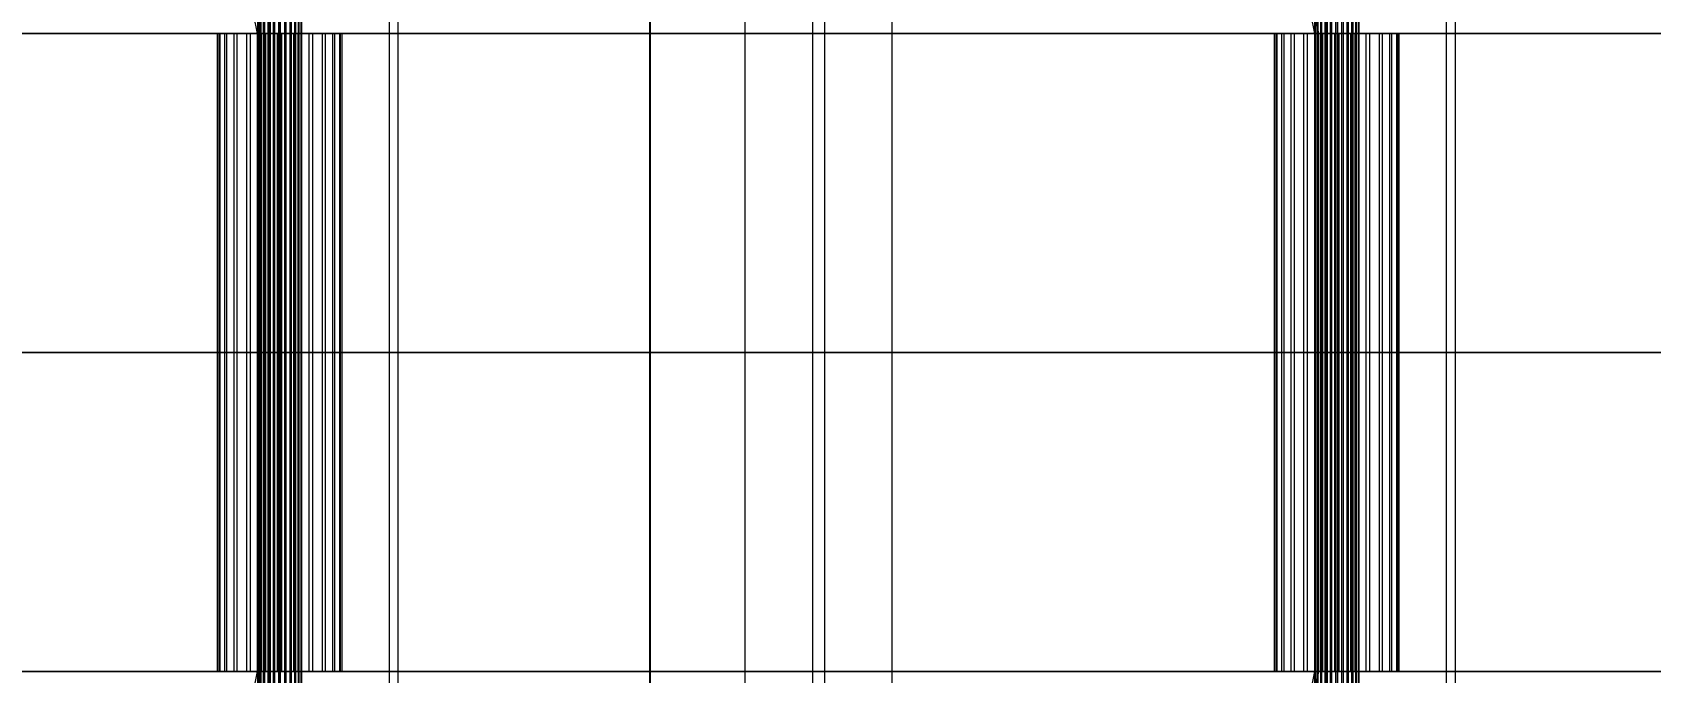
# Model space of a CAD drawing. Header units: millimetres. Extents: x -1970 to 59977, y -50268 to 6837.
# Drawn here: x 23676 to 24336, y -18130 to -17870 of the extents above; entities that cross this region are included whole.
import ezdxf

# ---------------------------------------------------------------- set-up
doc = ezdxf.new("R2010")
doc.units = ezdxf.units.MM
doc.layers.add('COTAS_O', color=1, linetype='Continuous', lineweight=0)
doc.layers.add('superior_C02', color=7, linetype='Continuous', lineweight=0)
doc.dimstyles.new('R19_100', dxfattribs={"dimtxt": 250, "dimasz": 150, "dimexe": 150, "dimexo": 80, "dimgap": 100, "dimtad": 1, "dimtih": 1, "dimtoh": 1, "dimdsep": 46, "dimcen": 0.09, "dimadec": 0, "dimazin": 0, "dimtfac": 1, "dimtdec": 4, "dimtofl": 0, "dimtmove": 0, "dimatfit": 3, "dimfxl": 1, "dimtolj": 1, "dimtzin": 0, "dimarcsym": 0})

# ---------------------------------------------------------------- blocks, each defined once
blk = doc.blocks.new('*D34')
at = {"layer": 'COTAS_O', "color": 0, "lineweight": -2, "transparency": 16777216}
for p, q in [((24548.19, -17510), (23778.19, -17510)), ((23928.19, -19330), (23928.19, -17660)), ((24548.19, -19480), (23778.19, -19480))]:
    blk.add_line(p, q, dxfattribs=at)
at = {"layer": 'COTAS_O', "color": 0, "transparency": 16777216}
for points in [[(23903.19, -17660), (23953.19, -17660), (23928.19, -17510)], [(23903.19, -19330), (23953.19, -19330), (23928.19, -19480)]]:
    blk.add_solid(points, dxfattribs=at)
at = {"layer": 'Defpoints', "color": 0, "transparency": 16777216}
for p in [(23928.19, -17510), (24628.19, -17510), (24628.19, -19480)]:
    blk.add_point(p, dxfattribs=at)

msp = doc.modelspace()

# ---------------------------------------------------------------- linework, layer by layer
at = {"layer": 'superior_C02'}
for p, q in [((23966.747, -17570), (23966.747, -18430)), ((23994.247, -17570), (23994.247, -18430)), ((23999.247, -18430), (23999.247, -17570)), ((24026.747, -18430), (24026.747, -17570)), ((23773.331, -17575), (23773.331, -18425)), ((23776.839, -18425), (23776.839, -17575)), ((23821.913, -18425), (23821.913, -17575)), ((23825.42, -17575), (23825.42, -18425)), ((24203.908, -17575), (24203.908, -18425)), ((24207.415, -18425), (24207.415, -17575)), ((24252.489, -18425), (24252.489, -17575)), ((24255.997, -17575), (24255.997, -18425)), ((23748.109, -17771.702), (23768.113, -17870)), ((23769.857, -17870), (23749.853, -17771.702)), ((24178.685, -17771.702), (24198.689, -17870)), ((24200.433, -17870), (24180.429, -17771.702)), ((23768.286, -18148), (23768.286, -17852)), ((23768.512, -18148), (23768.512, -17852)), ((23768.674, -18148), (23768.674, -17852)), ((23769.335, -18148), (23769.335, -17852)), ((23769.648, -18148), (23769.648, -17852)), ((23770.699, -18148), (23770.699, -17852)), ((23771.142, -18148), (23771.142, -17852)), ((23772.512, -18148), (23772.512, -17852)), ((23773.055, -18148), (23773.055, -17852)), ((23774.65, -18148), (23774.65, -17852)), ((23775.255, -18148), (23775.255, -17852)), ((23776.968, -18148), (23776.968, -17852)), ((23777.594, -18148), (23777.594, -17852)), ((23779.306, -18148), (23779.306, -17852)), ((23779.911, -18148), (23779.911, -17852)), ((23781.507, -18148), (23781.507, -17852)), ((23782.049, -18148), (23782.049, -17852)), ((23783.419, -18148), (23783.419, -17852)), ((23783.862, -18148), (23783.862, -17852)), ((23784.914, -18148), (23784.914, -17852)), ((23785.227, -18148), (23785.227, -17852)), ((23785.888, -17852), (23785.888, -18148)), ((23786.05, -18148), (23786.05, -17852)), ((23786.275, -18148), (23786.275, -17852)), ((24198.862, -18148), (24198.862, -17852)), ((24199.088, -18148), (24199.088, -17852)), ((24199.25, -18148), (24199.25, -17852)), ((24199.911, -18148), (24199.911, -17852)), ((24200.224, -18148), (24200.224, -17852)), ((24201.275, -18148), (24201.275, -17852)), ((24201.718, -18148), (24201.718, -17852)), ((24203.088, -18148), (24203.088, -17852)), ((24203.631, -18148), (24203.631, -17852)), ((24205.226, -18148), (24205.226, -17852)), ((24205.831, -18148), (24205.831, -17852)), ((24207.544, -18148), (24207.544, -17852)), ((24208.17, -18148), (24208.17, -17852)), ((24209.882, -18148), (24209.882, -17852)), ((24210.487, -18148), (24210.487, -17852)), ((24212.083, -18148), (24212.083, -17852)), ((24212.625, -18148), (24212.625, -17852)), ((24213.996, -18148), (24213.996, -17852)), ((24214.438, -18148), (24214.438, -17852)), ((24215.49, -18148), (24215.49, -17852)), ((24215.803, -18148), (24215.803, -17852)), ((24216.464, -17852), (24216.464, -18148)), ((24216.626, -18148), (24216.626, -17852)), ((24216.851, -18148), (24216.851, -17852)), ((23337.537, -17870), (23768.113, -17870)), ((23769.857, -17870), (23339.281, -17870)), ((23752.532, -17870), (23751.896, -17870)), ((23751.896, -17870), (23752.99, -17870)), ((23751.896, -18130), (23751.896, -17870)), ((23754.855, -17870), (23752.532, -17870)), ((23752.532, -18130), (23752.532, -17870)), ((23752.99, -17870), (23755.739, -17870)), ((23752.99, -18130), (23752.99, -17870)), ((23758.706, -17870), (23754.855, -17870)), ((23754.855, -18130), (23754.855, -17870)), ((23755.739, -17870), (23759.956, -17870)), ((23755.739, -18130), (23755.739, -17870)), ((23763.823, -17870), (23758.706, -17870)), ((23758.706, -18130), (23758.706, -17870)), ((23759.956, -17870), (23765.354, -17870)), ((23759.956, -18130), (23759.956, -17870)), ((23769.857, -17870), (23763.823, -17870)), ((23763.823, -18130), (23763.823, -17870)), ((23765.354, -17870), (23771.564, -17870)), ((23765.354, -18130), (23765.354, -17870)), ((23768.113, -17870), (23768.113, -18000)), ((23768.113, -17870), (24198.689, -17870)), ((23769.857, -18000), (23769.857, -17870)), ((24200.433, -17870), (23769.857, -17870)), ((23776.397, -17870), (23769.857, -17870)), ((23769.857, -18130), (23769.857, -17870)), ((23771.564, -17870), (23778.164, -17870)), ((23771.564, -18130), (23771.564, -17870)), ((23782.997, -17870), (23776.397, -17870)), ((23776.397, -18130), (23776.397, -17870)), ((23778.164, -17870), (23784.704, -17870)), ((23778.164, -18130), (23778.164, -17870)), ((23789.208, -17870), (23782.997, -17870)), ((23782.997, -18130), (23782.997, -17870)), ((23784.704, -17870), (23790.738, -17870)), ((23784.704, -18130), (23784.704, -17870)), ((23794.606, -17870), (23789.208, -17870)), ((23789.208, -18130), (23789.208, -17870)), ((23790.738, -17870), (23795.855, -17870)), ((23790.738, -18130), (23790.738, -17870)), ((23798.823, -17870), (23794.606, -17870)), ((23794.606, -18130), (23794.606, -17870)), ((23795.855, -17870), (23799.706, -17870)), ((23795.855, -18130), (23795.855, -17870)), ((23801.572, -17870), (23798.823, -17870)), ((23798.823, -18130), (23798.823, -17870)), ((23799.706, -17870), (23802.029, -17870)), ((23799.706, -18130), (23799.706, -17870)), ((23802.665, -17870), (23801.572, -17870)), ((23801.572, -17870), (23801.572, -18130)), ((23802.029, -17870), (23802.665, -17870)), ((23802.029, -18130), (23802.029, -17870)), ((23802.665, -18130), (23802.665, -17870)), ((24183.108, -17870), (24182.472, -17870)), ((24182.472, -17870), (24183.566, -17870)), ((24182.472, -18130), (24182.472, -17870)), ((24185.431, -17870), (24183.108, -17870)), ((24183.108, -18130), (24183.108, -17870)), ((24183.566, -17870), (24186.315, -17870)), ((24183.566, -18130), (24183.566, -17870)), ((24189.282, -17870), (24185.431, -17870)), ((24185.431, -18130), (24185.431, -17870)), ((24186.315, -17870), (24190.532, -17870)), ((24186.315, -18130), (24186.315, -17870)), ((24194.399, -17870), (24189.282, -17870)), ((24189.282, -18130), (24189.282, -17870)), ((24190.532, -17870), (24195.93, -17870)), ((24190.532, -18130), (24190.532, -17870)), ((24200.433, -17870), (24194.399, -17870)), ((24194.399, -18130), (24194.399, -17870)), ((24195.93, -17870), (24202.14, -17870)), ((24195.93, -18130), (24195.93, -17870)), ((24198.689, -17870), (24198.689, -18000)), ((24198.689, -17870), (24629.266, -17870)), ((24200.433, -18000), (24200.433, -17870)), ((24631.009, -17870), (24200.433, -17870)), ((24206.973, -17870), (24200.433, -17870)), ((24200.433, -18130), (24200.433, -17870)), ((24202.14, -17870), (24208.74, -17870)), ((24202.14, -18130), (24202.14, -17870)), ((24213.573, -17870), (24206.973, -17870)), ((24206.973, -18130), (24206.973, -17870)), ((24208.74, -17870), (24215.28, -17870)), ((24208.74, -18130), (24208.74, -17870)), ((24219.784, -17870), (24213.573, -17870)), ((24213.573, -18130), (24213.573, -17870)), ((24215.28, -17870), (24221.314, -17870)), ((24215.28, -18130), (24215.28, -17870)), ((24225.182, -17870), (24219.784, -17870)), ((24219.784, -18130), (24219.784, -17870)), ((24221.314, -17870), (24226.431, -17870)), ((24221.314, -18130), (24221.314, -17870)), ((24229.399, -17870), (24225.182, -17870)), ((24225.182, -18130), (24225.182, -17870)), ((24226.431, -17870), (24230.282, -17870)), ((24226.431, -18130), (24226.431, -17870)), ((24232.148, -17870), (24229.399, -17870)), ((24229.399, -18130), (24229.399, -17870)), ((24230.282, -17870), (24232.605, -17870)), ((24230.282, -18130), (24230.282, -17870)), ((24233.241, -17870), (24232.148, -17870)), ((24232.148, -17870), (24232.148, -18130)), ((24232.605, -17870), (24233.241, -17870)), ((24232.605, -18130), (24232.605, -17870)), ((24233.241, -18130), (24233.241, -17870)), ((23337.537, -18000), (23768.113, -18000)), ((23769.857, -18000), (23339.281, -18000)), ((23768.113, -18000), (23768.113, -18130)), ((23768.113, -18000), (24198.689, -18000)), ((23769.857, -18130), (23769.857, -18000)), ((24200.433, -18000), (23769.857, -18000)), ((24198.689, -18000), (24198.689, -18130)), ((24198.689, -18000), (24629.266, -18000)), ((24200.433, -18130), (24200.433, -18000)), ((24631.009, -18000), (24200.433, -18000)), ((23337.537, -18130), (23768.113, -18130)), ((23769.857, -18130), (23339.281, -18130)), ((23768.113, -18130), (23748.109, -18228.298)), ((23749.853, -18228.298), (23769.857, -18130)), ((23752.99, -18130), (23751.896, -18130)), ((23751.896, -18130), (23752.532, -18130)), ((23752.532, -18130), (23754.855, -18130)), ((23755.739, -18130), (23752.99, -18130)), ((23754.855, -18130), (23758.706, -18130)), ((23759.956, -18130), (23755.739, -18130)), ((23758.706, -18130), (23763.823, -18130)), ((23765.354, -18130), (23759.956, -18130)), ((23763.823, -18130), (23769.857, -18130)), ((23771.564, -18130), (23765.354, -18130)), ((23768.113, -18130), (24198.689, -18130)), ((24200.433, -18130), (23769.857, -18130)), ((23769.857, -18130), (23776.397, -18130)), ((23778.164, -18130), (23771.564, -18130)), ((23776.397, -18130), (23782.997, -18130)), ((23784.704, -18130), (23778.164, -18130)), ((23782.997, -18130), (23789.208, -18130)), ((23790.738, -18130), (23784.704, -18130)), ((23789.208, -18130), (23794.606, -18130)), ((23795.855, -18130), (23790.738, -18130)), ((23794.606, -18130), (23798.823, -18130)), ((23799.706, -18130), (23795.855, -18130)), ((23798.823, -18130), (23801.572, -18130)), ((23802.029, -18130), (23799.706, -18130)), ((23801.572, -18130), (23802.665, -18130)), ((23802.665, -18130), (23802.029, -18130)), ((24198.689, -18130), (24178.685, -18228.298)), ((24180.429, -18228.298), (24200.433, -18130)), ((24183.566, -18130), (24182.472, -18130)), ((24182.472, -18130), (24183.108, -18130)), ((24183.108, -18130), (24185.431, -18130)), ((24186.315, -18130), (24183.566, -18130)), ((24185.431, -18130), (24189.282, -18130)), ((24190.532, -18130), (24186.315, -18130)), ((24189.282, -18130), (24194.399, -18130)), ((24195.93, -18130), (24190.532, -18130)), ((24194.399, -18130), (24200.433, -18130)), ((24202.14, -18130), (24195.93, -18130)), ((24198.689, -18130), (24629.266, -18130)), ((24631.009, -18130), (24200.433, -18130)), ((24200.433, -18130), (24206.973, -18130)), ((24208.74, -18130), (24202.14, -18130)), ((24206.973, -18130), (24213.573, -18130)), ((24215.28, -18130), (24208.74, -18130)), ((24213.573, -18130), (24219.784, -18130)), ((24221.314, -18130), (24215.28, -18130)), ((24219.784, -18130), (24225.182, -18130)), ((24226.431, -18130), (24221.314, -18130)), ((24225.182, -18130), (24229.399, -18130)), ((24230.282, -18130), (24226.431, -18130)), ((24229.399, -18130), (24232.148, -18130)), ((24232.605, -18130), (24230.282, -18130)), ((24232.148, -18130), (24233.241, -18130)), ((24233.241, -18130), (24232.605, -18130))]:
    msp.add_line(p, q, dxfattribs=at)

# ---------------------------------------------------------------- dimensions: what is measured, and where the dimension line sits
at = {"layer": 'COTAS_O'}
dim = msp.add_aligned_dim(p1=(24628.187, -19480), p2=(24628.187, -17510), distance=700, text='<> O', dimstyle='R19_100', dxfattribs=at)
dim.commit()
dim.dimension.update_dxf_attribs({"geometry": '*D34', "text_midpoint": (23928.187, -18495)})

doc.saveas('drawing.dxf')
